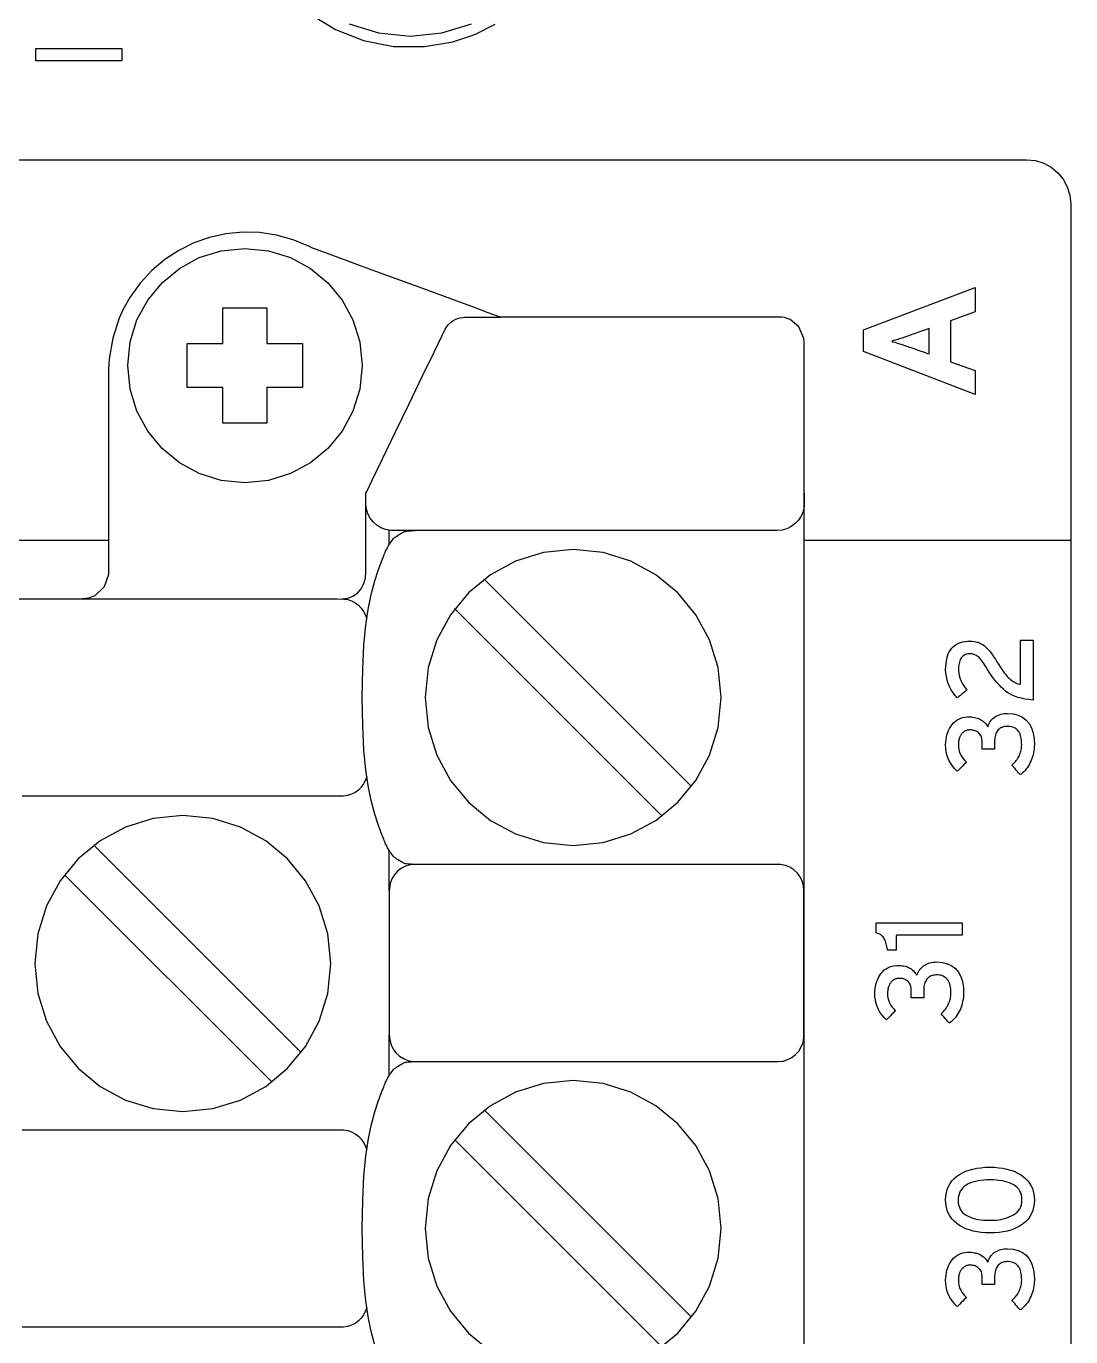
# Model space of a CAD drawing. Extents: x 1 to 47.7, y 0.2 to 35.
# Drawn here: x 32.383 to 33.563, y 12.413 to 13.894 of the extents above; entities that cross this region are included whole.
import ezdxf

# ---------------------------------------------------------------- set-up
doc = ezdxf.new("R2010")
doc.units = 0
doc.header["$MEASUREMENT"] = 0
doc.layers.add('7_0_____DWG', color=7, linetype='CONTINUOUS')

msp = doc.modelspace()

# ---------------------------------------------------------------- linework, layer by layer
at = {"layer": '7_0_____DWG'}
for points in [[(32.7036, 13.9078), (32.7325, 13.8901), (32.7642, 13.8777), (32.798, 13.8711), (32.8331, 13.8709), (32.8649, 13.8764), (32.8898, 13.8847), (32.9129, 13.8962)], [(32.7479, 13.8967), (32.7812, 13.8864), (32.8169, 13.8828), (32.8528, 13.8864), (32.8861, 13.8967)], [(32.491, 13.8548), (32.3939, 13.8548), (32.3939, 13.8689), (32.491, 13.8689), (32.491, 13.8548)], [(32.3383, 13.743), (32.4015, 13.743), (32.4675, 13.743), (32.5358, 13.743), (32.6057, 13.743), (32.7484, 13.743), (32.8911, 13.743), (32.961, 13.743), (33.0293, 13.743), (33.0953, 13.743), (33.1586, 13.743), (33.1889, 13.743), (33.2184, 13.743), (33.2469, 13.743), (33.2744, 13.743), (33.3007, 13.743), (33.3258, 13.743), (33.3497, 13.743), (33.3722, 13.743), (33.3934, 13.743), (33.413, 13.743), (33.4312, 13.743), (33.4477, 13.743), (33.4625, 13.743), (33.4756, 13.743), (33.4869, 13.743), (33.4962, 13.743), (33.5036, 13.743), (33.509, 13.743), (33.5123, 13.743), (33.5134, 13.743), (33.5134, 13.743), (33.5235, 13.742), (33.5329, 13.7391), (33.5414, 13.7345), (33.5488, 13.7284), (33.5549, 13.721), (33.5595, 13.7125), (33.5624, 13.7031), (33.5634, 13.693), (33.5634, 13.6925), (33.5634, 13.691), (33.5634, 13.6885), (33.5634, 13.6849), (33.5634, 13.6804), (33.5634, 13.6749), (33.5634, 13.6685), (33.5634, 13.6611), (33.5634, 13.6527), (33.5634, 13.6433), (33.5634, 13.6331), (33.5634, 13.6219), (33.5634, 13.6097), (33.5634, 13.5967), (33.5634, 13.5828), (33.5634, 13.5679), (33.5634, 13.5522), (33.5634, 13.5355), (33.5634, 13.518), (33.5634, 13.4997), (33.5634, 13.4804), (33.5634, 13.4603), (33.5634, 13.4394), (33.5634, 13.4176), (33.5634, 13.3716), (33.5634, 13.3224), (33.5634, 13.2699), (33.5634, 13.2143), (33.5634, 13.1557), (33.5634, 13.0941), (33.5634, 13.0295), (33.5634, 12.9621), (33.5634, 12.8918), (33.5634, 12.8189), (33.5634, 12.7432), (33.5634, 12.665), (33.5634, 12.5841), (33.5634, 12.5008), (33.5634, 12.4151), (33.5634, 12.327)], [(33.2621, 12.3035), (33.2621, 12.4294), (33.2621, 12.5508), (33.2621, 12.6672), (33.2621, 12.7784), (33.2621, 12.8837), (33.2621, 12.9828), (33.2621, 13.0753), (33.2621, 13.1606), (33.2621, 13.2004), (33.2621, 13.2383), (33.2621, 13.2742), (33.2621, 13.308), (33.2621, 13.3397), (33.2621, 13.3692), (33.2621, 13.3966), (33.2621, 13.4216), (33.2621, 13.4443), (33.2621, 13.4646), (33.2621, 13.4824), (33.2621, 13.4978), (33.2621, 13.5105), (33.2621, 13.5207), (33.2621, 13.5282), (33.2621, 13.533), (33.2621, 13.5354), (33.262, 13.5373), (33.2616, 13.541), (33.2562, 13.5541), (33.2462, 13.5626), (33.24, 13.5647), (33.2367, 13.565), (33.2324, 13.565), (33.2269, 13.565), (33.219, 13.565), (33.1971, 13.565), (33.1688, 13.565), (33.1357, 13.565), (33.0627, 13.565), (33.0264, 13.565), (32.9926, 13.565), (32.9632, 13.565), (32.9399, 13.565), (32.9311, 13.565), (32.9246, 13.565), (32.9205, 13.565), (32.9191, 13.565), (32.9181, 13.5653), (32.9154, 13.5664), (32.9051, 13.5701), (32.8895, 13.5759), (32.8698, 13.5831), (32.8228, 13.6004), (32.7738, 13.6184), (32.7517, 13.6266), (32.7326, 13.6336), (32.718, 13.639), (32.709, 13.6423), (32.7069, 13.643), (32.7066, 13.6431), (32.703, 13.645), (32.6846, 13.6527), (32.6657, 13.6579), (32.6466, 13.6607), (32.6276, 13.6612), (32.6087, 13.6593), (32.5902, 13.6552), (32.5724, 13.649), (32.5554, 13.6406), (32.5395, 13.6302), (32.5248, 13.6179), (32.5116, 13.6036), (32.5, 13.5875), (32.495, 13.5788), (32.4936, 13.5762), (32.4929, 13.5749), (32.488, 13.564), (32.4807, 13.5415), (32.4768, 13.5181), (32.4761, 13.5062), (32.4761, 13.5024), (32.4761, 13.4941), (32.4761, 13.4796), (32.4761, 13.4602), (32.4761, 13.4371), (32.4761, 13.4118), (32.4761, 13.3592), (32.4761, 13.3346), (32.4761, 13.3129), (32.4761, 13.2953), (32.4761, 13.2831), (32.4761, 13.2777), (32.476, 13.2744), (32.471, 13.2603), (32.4603, 13.2504), (32.4535, 13.2476), (32.446, 13.2467)], [(33.4555, 13.571), (33.4274, 13.561), (33.4274, 13.5148), (33.4555, 13.5048), (33.4555, 13.4778), (33.3292, 13.5262), (33.3292, 13.5507), (33.4555, 13.5987), (33.4555, 13.571)], [(32.6051, 13.4855), (32.5648, 13.4855), (32.5648, 13.5354), (32.6051, 13.5354), (32.6051, 13.5756), (32.655, 13.5756), (32.655, 13.5354), (32.695, 13.5354), (32.695, 13.4855), (32.655, 13.4855), (32.655, 13.4453), (32.6051, 13.4453), (32.6051, 13.4855)], [(33.2621, 13.3663), (33.2621, 13.3659), (33.2621, 13.3646), (33.2621, 13.3628), (33.2621, 13.3607), (33.2621, 13.3585), (33.2621, 13.3565), (33.2621, 13.355), (33.2621, 13.3541), (33.262, 13.3511), (33.2609, 13.3455), (33.2588, 13.3404), (33.2558, 13.3358), (33.2521, 13.3318), (33.2476, 13.3285), (33.2426, 13.326), (33.2371, 13.3245), (33.2312, 13.324), (33.2146, 13.324), (33.1705, 13.324), (33.1074, 13.324), (33.0336, 13.324), (32.9577, 13.324), (32.8882, 13.324), (32.8335, 13.324), (32.8021, 13.324), (32.7948, 13.3241), (32.7891, 13.3252), (32.7838, 13.3272), (32.7791, 13.3301), (32.775, 13.3337), (32.7716, 13.338), (32.7691, 13.3429), (32.7674, 13.3483), (32.7669, 13.354), (32.7669, 13.3544), (32.7669, 13.3557), (32.7669, 13.3575), (32.7669, 13.3596), (32.7669, 13.3618), (32.7669, 13.3637), (32.7669, 13.3653), (32.7669, 13.3662), (32.7678, 13.3682), (32.7743, 13.3816), (32.7856, 13.405), (32.7999, 13.4347), (32.8156, 13.4672), (32.8308, 13.4987), (32.8438, 13.5257), (32.8529, 13.5446), (32.8564, 13.5517), (32.8581, 13.5544), (32.8602, 13.5569), (32.8625, 13.559), (32.8649, 13.5609), (32.8676, 13.5625), (32.8704, 13.5637), (32.8734, 13.5645), (32.8765, 13.5649), (32.8785, 13.565), (32.8814, 13.565), (32.8866, 13.565), (32.8932, 13.565), (32.9004, 13.565), (32.9074, 13.565), (32.9133, 13.565), (32.9175, 13.565), (32.9191, 13.565)], [(32.7395, 13.2467), (32.7463, 13.2475), (32.7522, 13.2498), (32.7573, 13.2534), (32.7614, 13.2582), (32.7644, 13.264), (32.7663, 13.2705), (32.7669, 13.2775), (32.7669, 13.2818), (32.7669, 13.2927), (32.7669, 13.3076), (32.7669, 13.3239), (32.7669, 13.3388), (32.7669, 13.3497), (32.7669, 13.354)], [(32.8224, 12.9468), (32.8209, 12.9468), (32.8194, 12.9468), (32.8178, 12.9469), (32.8162, 12.947), (32.8146, 12.9471), (32.8131, 12.9473), (32.8117, 12.9475), (32.8105, 12.9478), (32.8094, 12.9482), (32.8081, 12.9488), (32.8069, 12.9495), (32.8056, 12.9503), (32.8043, 12.9511), (32.8031, 12.9519), (32.8018, 12.9527), (32.8005, 12.9536), (32.7993, 12.9544), (32.7981, 12.9556), (32.7971, 12.9569), (32.7961, 12.9582), (32.7952, 12.9594), (32.7943, 12.9607), (32.7935, 12.9619), (32.7927, 12.9631), (32.792, 12.9644), (32.7914, 12.9656), (32.7907, 12.9668), (32.7902, 12.9679), (32.7896, 12.9689), (32.7891, 12.97), (32.7886, 12.9711), (32.7881, 12.9723), (32.7875, 12.9736), (32.7869, 12.9751), (32.7844, 12.9814), (32.7806, 12.9917), (32.7768, 13.0035), (32.7731, 13.0173), (32.7698, 13.0337), (32.7669, 13.0532), (32.7646, 13.0762), (32.7632, 13.1034), (32.7626, 13.1353), (32.7632, 13.1672), (32.7646, 13.1944), (32.7669, 13.2174), (32.7698, 13.2369), (32.7731, 13.2533), (32.7768, 13.2671), (32.7806, 13.2789), (32.7844, 13.2891), (32.7869, 13.2955), (32.7875, 13.297), (32.7881, 13.2983), (32.7886, 13.2995), (32.7891, 13.3006), (32.7896, 13.3017), (32.7902, 13.3027), (32.7907, 13.3038), (32.7914, 13.305), (32.792, 13.3062), (32.7927, 13.3074), (32.7935, 13.3087), (32.7943, 13.3099), (32.7952, 13.3111), (32.7961, 13.3124), (32.7971, 13.3137), (32.7981, 13.315), (32.7993, 13.3162), (32.8005, 13.317), (32.8018, 13.3178), (32.8031, 13.3187), (32.8043, 13.3195), (32.8056, 13.3203), (32.8069, 13.3211), (32.8081, 13.3218), (32.8094, 13.3224), (32.8105, 13.3228), (32.8117, 13.3231), (32.8131, 13.3234), (32.8146, 13.3236), (32.8162, 13.3237), (32.8178, 13.3238), (32.8194, 13.3239), (32.8209, 13.324), (32.8224, 13.324)], [(32.7932, 13.3082), (32.7932, 13.324)], [(31.9334, 13.3132), (32.4761, 13.3132)], [(33.2619, 13.3132), (33.5634, 13.3132)], [(33.1348, 13.0349), (32.9005, 13.2692)], [(32.446, 13.2466), (32.4439, 13.2466), (32.4382, 13.2466), (32.4294, 13.2466), (32.4184, 13.2466), (32.3648, 13.2466)], [(32.3783, 13.2467), (32.4371, 13.2467), (32.5071, 13.2467), (32.5801, 13.2467), (32.6478, 13.2467), (32.7019, 13.2467), (32.7341, 13.2467), (32.7416, 13.2466), (32.7463, 13.2459), (32.7507, 13.2444), (32.7547, 13.2423), (32.7583, 13.2396), (32.7615, 13.2363), (32.7642, 13.2326), (32.7663, 13.2285), (32.7678, 13.224)], [(33.1014, 13.0015), (32.8671, 13.2358)], [(32.7678, 13.0462), (32.7663, 13.0418), (32.7642, 13.0377), (32.7615, 13.034), (32.7583, 13.0308), (32.7546, 13.0281), (32.7506, 13.026), (32.7462, 13.0246), (32.7416, 13.0239), (32.7341, 13.0238), (32.7019, 13.0238), (32.6478, 13.0238), (32.5801, 13.0238), (32.5071, 13.0238), (32.4371, 13.0238), (32.3783, 13.0238)], [(32.6938, 12.7343), (32.4595, 12.9686)], [(32.7932, 12.9168), (32.7932, 12.9624)], [(32.6604, 12.7009), (32.4261, 12.9351)], [(32.7932, 12.7084), (32.7932, 12.754)], [(32.7768, 12.4035), (32.7731, 12.4173), (32.7698, 12.4337), (32.7669, 12.4532), (32.7646, 12.4762), (32.7632, 12.5034), (32.7626, 12.5353), (32.7632, 12.5672), (32.7646, 12.5944), (32.7669, 12.6174), (32.7698, 12.6369), (32.7731, 12.6533), (32.7768, 12.6671), (32.7806, 12.6789), (32.7844, 12.6891), (32.7869, 12.6955), (32.7875, 12.697), (32.7881, 12.6983), (32.7886, 12.6995), (32.7891, 12.7006), (32.7896, 12.7017), (32.7902, 12.7027), (32.7907, 12.7038), (32.7914, 12.705), (32.792, 12.7062), (32.7927, 12.7074), (32.7935, 12.7087), (32.7943, 12.7099), (32.7952, 12.7111), (32.7961, 12.7124), (32.7971, 12.7137), (32.7981, 12.715), (32.7993, 12.7162), (32.8005, 12.717), (32.8018, 12.7178), (32.8031, 12.7187), (32.8043, 12.7195), (32.8056, 12.7203), (32.8069, 12.7211), (32.8081, 12.7218), (32.8094, 12.7224), (32.8105, 12.7228), (32.8117, 12.7231), (32.8131, 12.7234), (32.8146, 12.7236), (32.8162, 12.7237), (32.8178, 12.7238), (32.8194, 12.7239), (32.8209, 12.724), (32.8224, 12.724)], [(33.0946, 12.3965), (33.1193, 12.417), (33.1397, 12.4417), (33.1551, 12.4702), (33.1648, 12.5016), (33.1682, 12.5354), (33.1648, 12.5691), (33.1551, 12.6005), (33.1397, 12.6289), (33.1193, 12.6536), (33.0946, 12.674), (33.0662, 12.6895), (33.0348, 12.6992), (33.0011, 12.7026), (32.9674, 12.6992), (32.936, 12.6895), (32.9076, 12.674), (32.8828, 12.6536), (32.8623, 12.6289), (32.8469, 12.6005), (32.8371, 12.5691), (32.8337, 12.5354), (32.8371, 12.5016), (32.8469, 12.4702), (32.8623, 12.4417), (32.8828, 12.417), (32.9076, 12.3965)], [(33.1348, 12.4349), (32.9005, 12.6692)], [(32.3783, 12.6467), (32.4371, 12.6467), (32.5071, 12.6467), (32.5801, 12.6467), (32.6478, 12.6467), (32.7019, 12.6467), (32.7341, 12.6467), (32.7416, 12.6466), (32.7463, 12.6459), (32.7507, 12.6444), (32.7547, 12.6423), (32.7583, 12.6396), (32.7615, 12.6363), (32.7642, 12.6326), (32.7663, 12.6285), (32.7678, 12.624)], [(33.1014, 12.4015), (32.8671, 12.6358)], [(32.7678, 12.4462), (32.7663, 12.4418), (32.7642, 12.4377), (32.7615, 12.434), (32.7583, 12.4308), (32.7546, 12.4281), (32.7506, 12.426), (32.7462, 12.4246), (32.7416, 12.4239), (32.7341, 12.4238), (32.7019, 12.4238), (32.6478, 12.4238), (32.5801, 12.4238), (32.5071, 12.4238), (32.4371, 12.4238), (32.3783, 12.4238)]]:
    msp.add_lwpolyline(points, dxfattribs=at)
for points in [[(32.6301, 13.6429), (32.6567, 13.6402), (32.6816, 13.6325), (32.7041, 13.6203), (32.7237, 13.6041), (32.7399, 13.5845), (32.7521, 13.562), (32.7598, 13.5371), (32.7625, 13.5104), (32.7598, 13.4837), (32.7521, 13.4589), (32.7399, 13.4364), (32.7237, 13.4168), (32.7041, 13.4006), (32.6816, 13.3884), (32.6567, 13.3807), (32.6301, 13.378), (32.6034, 13.3807), (32.5785, 13.3884), (32.556, 13.4006), (32.5364, 13.4168), (32.5202, 13.4364), (32.508, 13.4589), (32.5003, 13.4837), (32.4976, 13.5104), (32.5003, 13.5371), (32.508, 13.562), (32.5202, 13.5845), (32.5364, 13.6041), (32.556, 13.6203), (32.5785, 13.6325), (32.6034, 13.6402)], [(33.3805, 13.5442), (33.3776, 13.5432), (33.3749, 13.5423), (33.3723, 13.5414), (33.3698, 13.5406), (33.3675, 13.5399), (33.3652, 13.5392), (33.3631, 13.5386), (33.3612, 13.538), (33.3623, 13.5374), (33.3644, 13.5368), (33.3666, 13.5362), (33.3689, 13.5354), (33.3713, 13.5346), (33.3738, 13.5338), (33.3765, 13.5329), (33.3793, 13.5319), (33.3808, 13.5314), (33.3827, 13.5307), (33.3859, 13.5296), (33.3899, 13.5282), (33.394, 13.5268), (33.398, 13.5254), (33.4011, 13.5242), (33.4031, 13.5236), (33.4034, 13.5236), (33.4034, 13.5257), (33.4034, 13.5294), (33.4034, 13.5342), (33.4034, 13.5395), (33.4034, 13.5445), (33.4034, 13.5488), (33.4034, 13.5516), (33.4034, 13.5523), (33.4021, 13.5519), (33.3993, 13.5509), (33.3957, 13.5496), (33.3915, 13.5482), (33.3874, 13.5467), (33.3839, 13.5455), (33.3814, 13.5446)], [(33.0011, 12.9679), (33.0348, 12.9713), (33.0662, 12.9811), (33.0946, 12.9965), (33.1193, 13.017), (33.1397, 13.0417), (33.1551, 13.0702), (33.1648, 13.1016), (33.1682, 13.1354), (33.1648, 13.1691), (33.1551, 13.2005), (33.1397, 13.2289), (33.1193, 13.2536), (33.0946, 13.2741), (33.0662, 13.2895), (33.0348, 13.2992), (33.0011, 13.3026), (32.9674, 13.2992), (32.936, 13.2895), (32.9076, 13.2741), (32.8828, 13.2536), (32.8623, 13.2289), (32.8469, 13.2005), (32.8371, 13.1691), (32.8337, 13.1354), (32.8371, 13.1016), (32.8469, 13.0702), (32.8623, 13.0417), (32.8828, 13.017), (32.9076, 12.9965), (32.936, 12.9811), (32.9674, 12.9713)], [(33.5208, 13.1325), (33.5161, 13.1329), (33.5117, 13.1335), (33.5075, 13.1344), (33.5036, 13.1355), (33.4999, 13.1369), (33.4964, 13.1384), (33.4932, 13.1402), (33.4902, 13.1423), (33.4874, 13.1446), (33.4848, 13.147), (33.4823, 13.1496), (33.4799, 13.1522), (33.4776, 13.1549), (33.4754, 13.1578), (33.4733, 13.1607), (33.4712, 13.1638), (33.4693, 13.1669), (33.4677, 13.1697), (33.4664, 13.1717), (33.4652, 13.1736), (33.464, 13.1753), (33.4629, 13.1768), (33.4618, 13.1782), (33.4607, 13.1794), (33.4597, 13.1805), (33.4587, 13.1814), (33.4578, 13.1821), (33.4568, 13.1827), (33.4558, 13.1832), (33.4548, 13.1837), (33.4537, 13.184), (33.4527, 13.1843), (33.4516, 13.1845), (33.4505, 13.1847), (33.4494, 13.1847), (33.4481, 13.1847), (33.4469, 13.1845), (33.4457, 13.1843), (33.4445, 13.1839), (33.4435, 13.1834), (33.4425, 13.1829), (33.4416, 13.1822), (33.4407, 13.1814), (33.4399, 13.1805), (33.4392, 13.1795), (33.4385, 13.1783), (33.438, 13.1769), (33.4375, 13.1754), (33.4372, 13.1738), (33.4369, 13.1721), (33.4367, 13.1701), (33.4366, 13.1681), (33.4366, 13.1657), (33.4368, 13.1628), (33.4373, 13.1601), (33.4381, 13.1574), (33.4391, 13.1547), (33.4403, 13.1522), (33.4417, 13.1497), (33.4434, 13.1473), (33.4453, 13.1449), (33.4461, 13.1438), (33.4453, 13.1432), (33.444, 13.1421), (33.4423, 13.1407), (33.4404, 13.1392), (33.4386, 13.1377), (33.437, 13.1364), (33.4358, 13.1354), (33.4352, 13.1349), (33.433, 13.1374), (33.4305, 13.1407), (33.4283, 13.1441), (33.4264, 13.1476), (33.4249, 13.1513), (33.4237, 13.155), (33.4228, 13.1589), (33.4223, 13.163), (33.422, 13.1671), (33.4221, 13.1704), (33.4224, 13.1736), (33.4228, 13.1765), (33.4234, 13.1793), (33.4241, 13.182), (33.425, 13.1845), (33.4261, 13.1868), (33.4273, 13.1889), (33.4288, 13.1909), (33.4304, 13.1927), (33.4322, 13.1942), (33.4342, 13.1956), (33.4364, 13.1967), (33.4388, 13.1976), (33.4413, 13.1983), (33.444, 13.1988), (33.4469, 13.199), (33.4497, 13.1991), (33.452, 13.1989), (33.4543, 13.1986), (33.4565, 13.1982), (33.4585, 13.1977), (33.4604, 13.197), (33.4623, 13.1961), (33.464, 13.1951), (33.4656, 13.194), (33.4671, 13.1926), (33.4686, 13.1911), (33.4702, 13.1894), (33.4718, 13.1876), (33.4734, 13.1856), (33.475, 13.1834), (33.4766, 13.181), (33.4783, 13.1785), (33.48, 13.1758), (33.4817, 13.1729), (33.4835, 13.1701), (33.4851, 13.1676), (33.4868, 13.1653), (33.4883, 13.1632), (33.4899, 13.1613), (33.4913, 13.1595), (33.4927, 13.158), (33.4941, 13.1567), (33.4954, 13.1556), (33.4968, 13.1545), (33.4983, 13.1536), (33.4997, 13.1527), (33.5012, 13.152), (33.5026, 13.1513), (33.5041, 13.1508), (33.5056, 13.1504), (33.5067, 13.1504), (33.5067, 13.1533), (33.5067, 13.1589), (33.5067, 13.1663), (33.5067, 13.1746), (33.5067, 13.183), (33.5067, 13.1906), (33.5067, 13.1964), (33.5067, 13.1997), (33.5068, 13.2), (33.5078, 13.2), (33.5096, 13.2), (33.5117, 13.2), (33.5141, 13.2), (33.5165, 13.2), (33.5185, 13.2), (33.52, 13.2), (33.5208, 13.2), (33.5208, 13.1985), (33.5208, 13.1928), (33.5208, 13.184), (33.5208, 13.1733), (33.5208, 13.1618), (33.5208, 13.1508), (33.5208, 13.1414), (33.5208, 13.1349)], [(33.4919, 13.1173), (33.4984, 13.1168), (33.504, 13.1154), (33.5089, 13.1131), (33.5131, 13.1099), (33.5165, 13.1058), (33.5191, 13.1009), (33.5209, 13.0951), (33.522, 13.0885), (33.5223, 13.0817), (33.5222, 13.0794), (33.522, 13.0772), (33.5217, 13.0749), (33.5213, 13.0727), (33.5208, 13.0706), (33.5202, 13.0684), (33.5195, 13.0663), (33.5187, 13.0642), (33.5177, 13.0621), (33.5167, 13.0601), (33.5156, 13.0582), (33.5144, 13.0563), (33.5131, 13.0546), (33.5118, 13.053), (33.5103, 13.0515), (33.5088, 13.0501), (33.5072, 13.0488), (33.5062, 13.0482), (33.5056, 13.0489), (33.5045, 13.0501), (33.5031, 13.0517), (33.5015, 13.0535), (33.5, 13.0553), (33.4985, 13.0569), (33.4975, 13.0582), (33.4969, 13.0589), (33.4975, 13.0595), (33.4987, 13.0606), (33.4998, 13.0617), (33.5009, 13.0629), (33.5018, 13.0641), (33.5027, 13.0653), (33.5036, 13.0666), (33.5043, 13.0679), (33.505, 13.0692), (33.5056, 13.0706), (33.5062, 13.072), (33.5066, 13.0734), (33.507, 13.0748), (33.5074, 13.0762), (33.5076, 13.0776), (33.5078, 13.079), (33.5079, 13.0804), (33.508, 13.0819), (33.5079, 13.0842), (33.5078, 13.0865), (33.5075, 13.0887), (33.5071, 13.0907), (33.5067, 13.0925), (33.5061, 13.0941), (33.5054, 13.0956), (33.5045, 13.097), (33.5036, 13.0981), (33.5026, 13.0991), (33.5016, 13.1), (33.5004, 13.1007), (33.4992, 13.1013), (33.4978, 13.1018), (33.4964, 13.1022), (33.4949, 13.1025), (33.4933, 13.1027), (33.4917, 13.1027), (33.49, 13.1026), (33.4885, 13.1024), (33.4871, 13.1021), (33.4857, 13.1016), (33.4845, 13.101), (33.4833, 13.1004), (33.4823, 13.0996), (33.4814, 13.0987), (33.4805, 13.0977), (33.4798, 13.0965), (33.4792, 13.0953), (33.4787, 13.0941), (33.4782, 13.0927), (33.4779, 13.0913), (33.4776, 13.0898), (33.4774, 13.0882), (33.4773, 13.0866), (33.4773, 13.0856), (33.4773, 13.085), (33.4773, 13.084), (33.4773, 13.0827), (33.4773, 13.0812), (33.4773, 13.0797), (33.4773, 13.0784), (33.4773, 13.0774), (33.4773, 13.0769), (33.4771, 13.0768), (33.4761, 13.0768), (33.4744, 13.0768), (33.4723, 13.0768), (33.4699, 13.0768), (33.4676, 13.0768), (33.4655, 13.0768), (33.464, 13.0768), (33.4632, 13.0768), (33.4632, 13.077), (33.4632, 13.0777), (33.4632, 13.0788), (33.4632, 13.0801), (33.4632, 13.0816), (33.4632, 13.083), (33.4632, 13.0842), (33.4632, 13.0851), (33.4632, 13.0855), (33.4632, 13.0868), (33.463, 13.0882), (33.4628, 13.0895), (33.4624, 13.0907), (33.462, 13.0918), (33.4615, 13.0929), (33.4608, 13.0939), (33.46, 13.0948), (33.4592, 13.0956), (33.4583, 13.0962), (33.4574, 13.0969), (33.4564, 13.0974), (33.4554, 13.0978), (33.4543, 13.0982), (33.4532, 13.0985), (33.4521, 13.0986), (33.4509, 13.0988), (33.4498, 13.0988), (33.4493, 13.0988), (33.4488, 13.0988), (33.4483, 13.0987), (33.4478, 13.0986), (33.4473, 13.0986), (33.4468, 13.0985), (33.4463, 13.0984), (33.4457, 13.0982), (33.4452, 13.0981), (33.4447, 13.0978), (33.4441, 13.0976), (33.4436, 13.0973), (33.4431, 13.097), (33.4427, 13.0966), (33.4422, 13.0963), (33.4417, 13.0959), (33.4413, 13.0954), (33.4408, 13.095), (33.4404, 13.0945), (33.4399, 13.094), (33.4395, 13.0934), (33.4391, 13.0928), (33.4388, 13.0922), (33.4384, 13.0915), (33.4381, 13.0908), (33.4378, 13.0901), (33.4375, 13.0893), (33.4372, 13.0885), (33.437, 13.0876), (33.4368, 13.0867), (33.4367, 13.0857), (33.4366, 13.0847), (33.4365, 13.0836), (33.4364, 13.0825), (33.4364, 13.0814), (33.4365, 13.0793), (33.4368, 13.0769), (33.4373, 13.0746), (33.4381, 13.0724), (33.439, 13.0703), (33.4402, 13.0683), (33.4417, 13.0663), (33.4433, 13.0645), (33.4452, 13.0627), (33.4452, 13.0621), (33.4443, 13.0612), (33.443, 13.0599), (33.4413, 13.0582), (33.4396, 13.0564), (33.4379, 13.0547), (33.4365, 13.0533), (33.4356, 13.0523), (33.4352, 13.052), (33.4324, 13.0547), (33.43, 13.0575), (33.4279, 13.0606), (33.4261, 13.0637), (33.4246, 13.067), (33.4235, 13.0705), (33.4227, 13.0741), (33.4222, 13.0779), (33.422, 13.0817), (33.4222, 13.0847), (33.4224, 13.0876), (33.4229, 13.0904), (33.4235, 13.0931), (33.4243, 13.0956), (33.4253, 13.0981), (33.4265, 13.1004), (33.4278, 13.1026), (33.4293, 13.1047), (33.4309, 13.1066), (33.4328, 13.1082), (33.4347, 13.1096), (33.4368, 13.1108), (33.4391, 13.1118), (33.4415, 13.1126), (33.4441, 13.1131), (33.4468, 13.1134), (33.4493, 13.1134), (33.4511, 13.1133), (33.4529, 13.1131), (33.4545, 13.1128), (33.4561, 13.1125), (33.4576, 13.1121), (33.459, 13.1116), (33.4603, 13.1111), (33.4614, 13.1104), (33.4626, 13.1097), (33.4636, 13.109), (33.4646, 13.1081), (33.4656, 13.1073), (33.4665, 13.1064), (33.4673, 13.1054), (33.4681, 13.1044), (33.4688, 13.1034), (33.4695, 13.1023), (33.47, 13.1031), (33.4705, 13.1046), (33.4712, 13.106), (33.4719, 13.1073), (33.4727, 13.1085), (33.4736, 13.1097), (33.4747, 13.1108), (33.4758, 13.1119), (33.477, 13.1129), (33.4783, 13.1138), (33.4797, 13.1146), (33.4812, 13.1153), (33.4827, 13.1159), (33.4844, 13.1164), (33.4861, 13.1168), (33.488, 13.1171), (33.4899, 13.1173)], [(32.5601, 12.6673), (32.5938, 12.6707), (32.6252, 12.6804), (32.6536, 12.6959), (32.6783, 12.7163), (32.6987, 12.7411), (32.7141, 12.7695), (32.7238, 12.801), (32.7272, 12.8347), (32.7238, 12.8684), (32.7141, 12.8998), (32.6987, 12.9282), (32.6783, 12.953), (32.6536, 12.9734), (32.6252, 12.9888), (32.5938, 12.9986), (32.5601, 13.002), (32.5264, 12.9986), (32.495, 12.9888), (32.4666, 12.9734), (32.4418, 12.953), (32.4213, 12.9282), (32.4059, 12.8998), (32.3961, 12.8684), (32.3927, 12.8347), (32.3961, 12.801), (32.4059, 12.7695), (32.4213, 12.7411), (32.4418, 12.7163), (32.4666, 12.6959), (32.495, 12.6804), (32.5264, 12.6707)], [(32.8224, 12.9468), (32.8169, 12.9463), (32.8117, 12.9447), (32.8069, 12.9423), (32.8027, 12.939), (32.7991, 12.935), (32.7963, 12.9304), (32.7944, 12.9252), (32.7933, 12.9197), (32.7932, 12.9152), (32.7932, 12.9034), (32.7932, 12.8829), (32.7932, 12.8567), (32.7932, 12.8282), (32.7932, 12.8005), (32.7932, 12.7768), (32.7932, 12.7602), (32.7932, 12.754), (32.7937, 12.7483), (32.7952, 12.7429), (32.7976, 12.7381), (32.8008, 12.7337), (32.8047, 12.7301), (32.8092, 12.7272), (32.8142, 12.7252), (32.8196, 12.7241), (32.8265, 12.724), (32.8563, 12.724), (32.908, 12.724), (32.9738, 12.724), (33.0456, 12.724), (33.1155, 12.724), (33.1752, 12.724), (33.217, 12.724), (33.2327, 12.724), (33.2383, 12.7245), (33.2435, 12.7261), (33.2482, 12.7285), (33.2524, 12.7318), (33.256, 12.7358), (33.2588, 12.7404), (33.2608, 12.7456), (33.2618, 12.7511), (33.2619, 12.7556), (33.2619, 12.7674), (33.2619, 12.788), (33.2619, 12.8141), (33.2619, 12.8426), (33.2619, 12.8703), (33.2619, 12.894), (33.2619, 12.9106), (33.2619, 12.9168), (33.2614, 12.9225), (33.2599, 12.9279), (33.2575, 12.9327), (33.2543, 12.9371), (33.2504, 12.9407), (33.2459, 12.9436), (33.2409, 12.9456), (33.2355, 12.9467), (33.2286, 12.9468), (33.1989, 12.9468), (33.1471, 12.9468), (33.0813, 12.9468), (33.0095, 12.9468), (32.9397, 12.9468), (32.8799, 12.9468), (32.8381, 12.9468)], [(33.4407, 12.8666), (33.4379, 12.8666), (33.4303, 12.8666), (33.4194, 12.8666), (33.4067, 12.8666), (33.3937, 12.8666), (33.3817, 12.8666), (33.3723, 12.8666), (33.3669, 12.8666), (33.3662, 12.8664), (33.3662, 12.8652), (33.3662, 12.8631), (33.3662, 12.8604), (33.3662, 12.8575), (33.3662, 12.8546), (33.3662, 12.8522), (33.3662, 12.8505), (33.3662, 12.8499), (33.3658, 12.8499), (33.3648, 12.8499), (33.3633, 12.8499), (33.3616, 12.8499), (33.3599, 12.8499), (33.3583, 12.8499), (33.357, 12.8499), (33.3563, 12.8499), (33.3561, 12.8507), (33.3559, 12.8524), (33.3556, 12.854), (33.3553, 12.8556), (33.3549, 12.8571), (33.3545, 12.8586), (33.3539, 12.86), (33.3534, 12.8613), (33.3527, 12.8626), (33.352, 12.8638), (33.3512, 12.8649), (33.3503, 12.8658), (33.3493, 12.8667), (33.3482, 12.8674), (33.347, 12.8681), (33.3457, 12.8686), (33.3443, 12.8691), (33.3435, 12.8693), (33.3435, 12.8702), (33.3435, 12.8716), (33.3435, 12.8734), (33.3435, 12.8754), (33.3435, 12.8774), (33.3435, 12.879), (33.3435, 12.8802), (33.3435, 12.8806), (33.3473, 12.8806), (33.3572, 12.8806), (33.3713, 12.8806), (33.3879, 12.8806), (33.4049, 12.8806), (33.4205, 12.8806), (33.4327, 12.8806), (33.4398, 12.8806), (33.4407, 12.8805), (33.4407, 12.8795), (33.4407, 12.8777), (33.4407, 12.8754), (33.4407, 12.873), (33.4407, 12.8706), (33.4407, 12.8685), (33.4407, 12.8671)], [(33.4119, 12.8365), (33.4183, 12.8359), (33.424, 12.8345), (33.4289, 12.8322), (33.433, 12.829), (33.4364, 12.825), (33.439, 12.8201), (33.4409, 12.8143), (33.442, 12.8076), (33.4423, 12.8009), (33.4422, 12.7986), (33.442, 12.7963), (33.4417, 12.7941), (33.4412, 12.7919), (33.4407, 12.7897), (33.4401, 12.7875), (33.4394, 12.7854), (33.4386, 12.7833), (33.4377, 12.7812), (33.4367, 12.7792), (33.4355, 12.7773), (33.4343, 12.7755), (33.4331, 12.7738), (33.4317, 12.7722), (33.4303, 12.7707), (33.4287, 12.7693), (33.4271, 12.768), (33.4261, 12.7674), (33.4255, 12.768), (33.4244, 12.7693), (33.423, 12.7709), (33.4215, 12.7727), (33.4199, 12.7745), (33.4185, 12.7761), (33.4174, 12.7773), (33.4168, 12.778), (33.4175, 12.7787), (33.4187, 12.7797), (33.4198, 12.7809), (33.4208, 12.782), (33.4218, 12.7832), (33.4227, 12.7844), (33.4235, 12.7857), (33.4243, 12.787), (33.4249, 12.7883), (33.4256, 12.7897), (33.4261, 12.7911), (33.4266, 12.7925), (33.427, 12.7939), (33.4273, 12.7953), (33.4276, 12.7967), (33.4277, 12.7982), (33.4279, 12.7996), (33.4279, 12.801), (33.4279, 12.8033), (33.4277, 12.8057), (33.4275, 12.8078), (33.4271, 12.8098), (33.4266, 12.8116), (33.426, 12.8133), (33.4253, 12.8148), (33.4245, 12.8161), (33.4236, 12.8172), (33.4226, 12.8182), (33.4215, 12.8191), (33.4204, 12.8198), (33.4191, 12.8205), (33.4178, 12.821), (33.4164, 12.8214), (33.4149, 12.8216), (33.4133, 12.8218), (33.4116, 12.8218), (33.41, 12.8217), (33.4084, 12.8215), (33.407, 12.8212), (33.4057, 12.8207), (33.4044, 12.8202), (33.4033, 12.8195), (33.4023, 12.8187), (33.4013, 12.8178), (33.4005, 12.8168), (33.3998, 12.8157), (33.3992, 12.8145), (33.3986, 12.8132), (33.3982, 12.8119), (33.3978, 12.8104), (33.3975, 12.8089), (33.3974, 12.8074), (33.3973, 12.8057), (33.3973, 12.8047), (33.3973, 12.8041), (33.3973, 12.8031), (33.3973, 12.8018), (33.3973, 12.8003), (33.3973, 12.7989), (33.3973, 12.7976), (33.3973, 12.7966), (33.3973, 12.796), (33.3971, 12.7959), (33.3961, 12.7959), (33.3944, 12.7959), (33.3922, 12.7959), (33.3899, 12.7959), (33.3875, 12.7959), (33.3855, 12.7959), (33.384, 12.7959), (33.3832, 12.7959), (33.3832, 12.7961), (33.3832, 12.7968), (33.3832, 12.7979), (33.3832, 12.7992), (33.3832, 12.8007), (33.3832, 12.8021), (33.3832, 12.8033), (33.3832, 12.8042), (33.3832, 12.8046), (33.3831, 12.8059), (33.383, 12.8073), (33.3827, 12.8086), (33.3824, 12.8098), (33.3819, 12.811), (33.3814, 12.812), (33.3807, 12.813), (33.38, 12.8139), (33.3791, 12.8147), (33.3783, 12.8154), (33.3773, 12.816), (33.3764, 12.8165), (33.3753, 12.817), (33.3743, 12.8173), (33.3732, 12.8176), (33.372, 12.8178), (33.3708, 12.8179), (33.3697, 12.8179), (33.3692, 12.8179), (33.3688, 12.8179), (33.3683, 12.8178), (33.3678, 12.8178), (33.3672, 12.8177), (33.3667, 12.8176), (33.3662, 12.8175), (33.3657, 12.8174), (33.3651, 12.8172), (33.3646, 12.817), (33.3641, 12.8167), (33.3636, 12.8164), (33.3631, 12.8161), (33.3626, 12.8158), (33.3621, 12.8154), (33.3617, 12.815), (33.3612, 12.8146), (33.3608, 12.8141), (33.3603, 12.8136), (33.3599, 12.8131), (33.3595, 12.8125), (33.3591, 12.8119), (33.3587, 12.8113), (33.3584, 12.8107), (33.358, 12.81), (33.3577, 12.8092), (33.3574, 12.8085), (33.3572, 12.8076), (33.357, 12.8067), (33.3568, 12.8058), (33.3566, 12.8048), (33.3565, 12.8038), (33.3564, 12.8028), (33.3564, 12.8017), (33.3564, 12.8005), (33.3564, 12.7984), (33.3567, 12.7961), (33.3573, 12.7938), (33.358, 12.7916), (33.359, 12.7895), (33.3602, 12.7874), (33.3616, 12.7855), (33.3633, 12.7836), (33.3651, 12.7818), (33.3652, 12.7813), (33.3643, 12.7804), (33.3629, 12.779), (33.3613, 12.7773), (33.3595, 12.7756), (33.3579, 12.7739), (33.3565, 12.7725), (33.3555, 12.7715), (33.3551, 12.7711), (33.3524, 12.7738), (33.3499, 12.7767), (33.3478, 12.7797), (33.346, 12.7829), (33.3446, 12.7862), (33.3434, 12.7896), (33.3426, 12.7933), (33.3421, 12.797), (33.342, 12.8008), (33.3421, 12.8039), (33.3424, 12.8068), (33.3428, 12.8095), (33.3435, 12.8122), (33.3443, 12.8148), (33.3453, 12.8172), (33.3464, 12.8195), (33.3477, 12.8217), (33.3492, 12.8238), (33.3509, 12.8257), (33.3527, 12.8274), (33.3547, 12.8288), (33.3568, 12.83), (33.3591, 12.8309), (33.3615, 12.8317), (33.364, 12.8322), (33.3668, 12.8325), (33.3692, 12.8325), (33.3711, 12.8324), (33.3728, 12.8322), (33.3745, 12.832), (33.3761, 12.8316), (33.3775, 12.8312), (33.3789, 12.8308), (33.3802, 12.8302), (33.3814, 12.8296), (33.3825, 12.8289), (33.3836, 12.8281), (33.3846, 12.8273), (33.3855, 12.8264), (33.3864, 12.8255), (33.3873, 12.8246), (33.388, 12.8236), (33.3888, 12.8225), (33.3894, 12.8214), (33.3899, 12.8222), (33.3905, 12.8237), (33.3911, 12.8251), (33.3918, 12.8264), (33.3927, 12.8277), (33.3936, 12.8289), (33.3946, 12.83), (33.3957, 12.831), (33.397, 12.832), (33.3983, 12.8329), (33.3996, 12.8337), (33.4011, 12.8344), (33.4027, 12.835), (33.4043, 12.8355), (33.4061, 12.8359), (33.4079, 12.8362), (33.4098, 12.8364)], [(33.472, 12.6045), (33.4772, 12.6044), (33.4821, 12.604), (33.4867, 12.6034), (33.4912, 12.6025), (33.4954, 12.6013), (33.4993, 12.5999), (33.503, 12.5982), (33.5065, 12.5962), (33.5097, 12.594), (33.5126, 12.5915), (33.5151, 12.5888), (33.5173, 12.5858), (33.519, 12.5826), (33.5204, 12.5792), (33.5214, 12.5754), (33.5221, 12.5715), (33.5223, 12.5673), (33.5221, 12.5631), (33.5214, 12.5592), (33.5204, 12.5555), (33.5191, 12.5521), (33.5173, 12.5489), (33.5152, 12.546), (33.5127, 12.5433), (33.5099, 12.5408), (33.5067, 12.5386), (33.5033, 12.5367), (33.4996, 12.535), (33.4957, 12.5335), (33.4915, 12.5324), (33.4871, 12.5315), (33.4824, 12.5308), (33.4775, 12.5304), (33.4723, 12.5303), (33.4671, 12.5304), (33.4622, 12.5308), (33.4575, 12.5315), (33.4531, 12.5324), (33.4489, 12.5336), (33.4449, 12.535), (33.4412, 12.5368), (33.4377, 12.5387), (33.4345, 12.541), (33.4316, 12.5435), (33.4291, 12.5462), (33.427, 12.5491), (33.4252, 12.5523), (33.4239, 12.5558), (33.4229, 12.5595), (33.4223, 12.5634), (33.422, 12.5675), (33.4223, 12.5717), (33.4229, 12.5757), (33.4239, 12.5794), (33.4252, 12.5829), (33.427, 12.5861), (33.4291, 12.589), (33.4315, 12.5917), (33.4344, 12.5941), (33.4376, 12.5963), (33.441, 12.5983), (33.4447, 12.5999), (33.4486, 12.6013), (33.4528, 12.6025), (33.4572, 12.6034), (33.4619, 12.604), (33.4668, 12.6044)], [(33.4723, 12.5903), (33.4687, 12.5902), (33.4652, 12.59), (33.4619, 12.5897), (33.4587, 12.5891), (33.4557, 12.5885), (33.4529, 12.5877), (33.4502, 12.5867), (33.4476, 12.5856), (33.4452, 12.5844), (33.4431, 12.5829), (33.4413, 12.5813), (33.4398, 12.5794), (33.4385, 12.5774), (33.4375, 12.5751), (33.4368, 12.5727), (33.4363, 12.5701), (33.4361, 12.5673), (33.4363, 12.5645), (33.4367, 12.5619), (33.4375, 12.5595), (33.4384, 12.5573), (33.4397, 12.5553), (33.4412, 12.5535), (33.443, 12.5519), (33.4451, 12.5504), (33.4475, 12.5492), (33.4499, 12.5481), (33.4526, 12.5471), (33.4554, 12.5463), (33.4584, 12.5456), (33.4616, 12.5451), (33.4649, 12.5448), (33.4684, 12.5446), (33.472, 12.5445), (33.4756, 12.5446), (33.4791, 12.5448), (33.4823, 12.5452), (33.4855, 12.5457), (33.4885, 12.5464), (33.4913, 12.5473), (33.4939, 12.5483), (33.4964, 12.5494), (33.4988, 12.5507), (33.501, 12.5522), (33.5029, 12.5538), (33.5045, 12.5556), (33.5058, 12.5576), (33.5069, 12.5598), (33.5076, 12.5622), (33.5081, 12.5648), (33.5082, 12.5675), (33.5081, 12.5704), (33.5076, 12.573), (33.5069, 12.5754), (33.5059, 12.5776), (33.5046, 12.5796), (33.503, 12.5815), (33.5011, 12.5831), (33.499, 12.5845), (33.4966, 12.5858), (33.4941, 12.5868), (33.4915, 12.5878), (33.4887, 12.5885), (33.4857, 12.5892), (33.4826, 12.5897), (33.4793, 12.59), (33.4759, 12.5902)], [(33.4919, 12.5124), (33.4984, 12.5119), (33.504, 12.5104), (33.5089, 12.5081), (33.5131, 12.505), (33.5165, 12.5009), (33.5191, 12.496), (33.5209, 12.4902), (33.522, 12.4835), (33.5223, 12.4768), (33.5222, 12.4745), (33.522, 12.4723), (33.5217, 12.47), (33.5213, 12.4678), (33.5208, 12.4656), (33.5202, 12.4635), (33.5195, 12.4614), (33.5187, 12.4592), (33.5177, 12.4572), (33.5167, 12.4552), (33.5156, 12.4532), (33.5144, 12.4514), (33.5131, 12.4497), (33.5118, 12.4481), (33.5103, 12.4466), (33.5088, 12.4452), (33.5072, 12.4439), (33.5062, 12.4433), (33.5056, 12.444), (33.5045, 12.4452), (33.5031, 12.4468), (33.5015, 12.4486), (33.5, 12.4504), (33.4985, 12.452), (33.4975, 12.4533), (33.4969, 12.4539), (33.4975, 12.4546), (33.4987, 12.4557), (33.4998, 12.4568), (33.5009, 12.458), (33.5018, 12.4592), (33.5027, 12.4604), (33.5036, 12.4616), (33.5043, 12.4629), (33.505, 12.4643), (33.5056, 12.4657), (33.5062, 12.4671), (33.5066, 12.4685), (33.507, 12.4699), (33.5074, 12.4713), (33.5076, 12.4727), (33.5078, 12.4741), (33.5079, 12.4755), (33.508, 12.4769), (33.5079, 12.4793), (33.5078, 12.4816), (33.5075, 12.4838), (33.5071, 12.4858), (33.5067, 12.4876), (33.5061, 12.4892), (33.5054, 12.4907), (33.5045, 12.492), (33.5036, 12.4932), (33.5026, 12.4942), (33.5016, 12.495), (33.5004, 12.4958), (33.4992, 12.4964), (33.4978, 12.4969), (33.4964, 12.4973), (33.4949, 12.4976), (33.4933, 12.4978), (33.4917, 12.4978), (33.49, 12.4977), (33.4885, 12.4975), (33.4871, 12.4971), (33.4857, 12.4967), (33.4845, 12.4961), (33.4833, 12.4955), (33.4823, 12.4947), (33.4814, 12.4938), (33.4805, 12.4928), (33.4798, 12.4916), (33.4792, 12.4904), (33.4787, 12.4891), (33.4782, 12.4878), (33.4779, 12.4864), (33.4776, 12.4849), (33.4774, 12.4833), (33.4773, 12.4817), (33.4773, 12.4806), (33.4773, 12.4801), (33.4773, 12.4791), (33.4773, 12.4778), (33.4773, 12.4763), (33.4773, 12.4748), (33.4773, 12.4735), (33.4773, 12.4725), (33.4773, 12.4719), (33.4771, 12.4719), (33.4761, 12.4719), (33.4744, 12.4719), (33.4723, 12.4719), (33.4699, 12.4719), (33.4676, 12.4719), (33.4655, 12.4719), (33.464, 12.4719), (33.4632, 12.4719), (33.4632, 12.4721), (33.4632, 12.4727), (33.4632, 12.4738), (33.4632, 12.4752), (33.4632, 12.4767), (33.4632, 12.4781), (33.4632, 12.4793), (33.4632, 12.4802), (33.4632, 12.4806), (33.4632, 12.4818), (33.463, 12.4832), (33.4628, 12.4846), (33.4624, 12.4858), (33.462, 12.4869), (33.4615, 12.488), (33.4608, 12.489), (33.46, 12.4898), (33.4592, 12.4906), (33.4583, 12.4913), (33.4574, 12.4919), (33.4564, 12.4925), (33.4554, 12.4929), (33.4543, 12.4933), (33.4532, 12.4935), (33.4521, 12.4937), (33.4509, 12.4938), (33.4498, 12.4939), (33.4493, 12.4939), (33.4488, 12.4938), (33.4483, 12.4938), (33.4478, 12.4937), (33.4473, 12.4937), (33.4468, 12.4936), (33.4463, 12.4934), (33.4457, 12.4933), (33.4452, 12.4932), (33.4447, 12.4929), (33.4441, 12.4927), (33.4436, 12.4924), (33.4431, 12.4921), (33.4427, 12.4917), (33.4422, 12.4913), (33.4417, 12.4909), (33.4413, 12.4905), (33.4408, 12.4901), (33.4404, 12.4896), (33.4399, 12.489), (33.4395, 12.4885), (33.4391, 12.4879), (33.4388, 12.4873), (33.4384, 12.4866), (33.4381, 12.4859), (33.4378, 12.4852), (33.4375, 12.4844), (33.4372, 12.4836), (33.437, 12.4827), (33.4368, 12.4818), (33.4367, 12.4808), (33.4366, 12.4798), (33.4365, 12.4787), (33.4364, 12.4776), (33.4364, 12.4765), (33.4365, 12.4744), (33.4368, 12.472), (33.4373, 12.4697), (33.4381, 12.4675), (33.439, 12.4654), (33.4402, 12.4634), (33.4417, 12.4614), (33.4433, 12.4595), (33.4452, 12.4578), (33.4452, 12.4572), (33.4443, 12.4563), (33.443, 12.4549), (33.4413, 12.4533), (33.4396, 12.4515), (33.4379, 12.4498), (33.4365, 12.4484), (33.4356, 12.4474), (33.4352, 12.447), (33.4324, 12.4498), (33.43, 12.4526), (33.4279, 12.4556), (33.4261, 12.4588), (33.4246, 12.4621), (33.4235, 12.4656), (33.4227, 12.4692), (33.4222, 12.473), (33.422, 12.4768), (33.4222, 12.4798), (33.4224, 12.4827), (33.4229, 12.4855), (33.4235, 12.4882), (33.4243, 12.4907), (33.4253, 12.4932), (33.4265, 12.4955), (33.4278, 12.4977), (33.4293, 12.4998), (33.4309, 12.5016), (33.4328, 12.5033), (33.4347, 12.5047), (33.4368, 12.5059), (33.4391, 12.5069), (33.4415, 12.5076), (33.4441, 12.5082), (33.4468, 12.5084), (33.4493, 12.5085), (33.4511, 12.5084), (33.4529, 12.5082), (33.4545, 12.5079), (33.4561, 12.5076), (33.4576, 12.5072), (33.459, 12.5067), (33.4603, 12.5062), (33.4614, 12.5055), (33.4626, 12.5048), (33.4636, 12.5041), (33.4646, 12.5032), (33.4656, 12.5024), (33.4665, 12.5015), (33.4673, 12.5005), (33.4681, 12.4995), (33.4688, 12.4985), (33.4695, 12.4974), (33.47, 12.4982), (33.4705, 12.4996), (33.4712, 12.501), (33.4719, 12.5024), (33.4727, 12.5036), (33.4736, 12.5048), (33.4747, 12.5059), (33.4758, 12.507), (33.477, 12.508), (33.4783, 12.5089), (33.4797, 12.5097), (33.4812, 12.5104), (33.4827, 12.511), (33.4844, 12.5115), (33.4861, 12.5119), (33.488, 12.5122), (33.4899, 12.5123)]]:
    msp.add_lwpolyline(points, close=True, dxfattribs=at)

doc.saveas('drawing.dxf')
